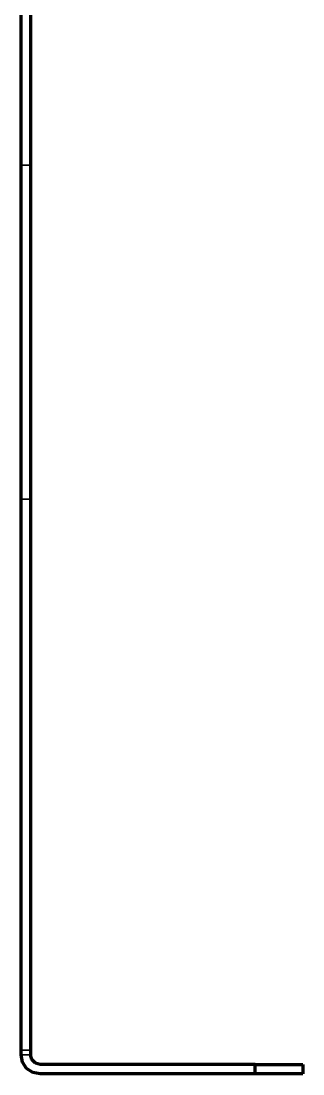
# Model space of a CAD drawing. Header units: millimetres. Extents: x 0 to 420, y 0 to 297.
# Drawn here: x 242 to 247.9, y 208.91 to 230.97 of the extents above; entities that cross this region are included whole.
import ezdxf

# ---------------------------------------------------------------- set-up
doc = ezdxf.new("R2010")
doc.units = ezdxf.units.MM
doc.linetypes.add('DASHED', pattern=[1.524, 1.27, -0.254])

msp = doc.modelspace()

# ---------------------------------------------------------------- linework, layer by layer
at = {"color": 1, "lineweight": 70}
for p, q in [((242, 209.31), (242, 243.749)), ((242.2, 243.749), (242.2, 209.31)), ((242.03, 209.156), (242, 209.31)), ((242.117, 209.027), (242.03, 209.156)), ((242.227, 209.21), (242.2, 209.31)), ((242.3, 209.136), (242.227, 209.21)), ((242.4, 209.11), (242.3, 209.136)), ((242.247, 208.94), (242.117, 209.027)), ((242.4, 208.91), (242.247, 208.94)), ((246.9, 209.11), (242.4, 209.11)), ((246.9, 208.91), (242.4, 208.91)), ((246.9, 209.11), (247.012, 209.11)), ((246.9, 208.91), (246.9, 209.11)), ((247.012, 208.91), (246.9, 208.91)), ((247.012, 209.11), (247.123, 209.11)), ((247.123, 208.91), (247.012, 208.91)), ((247.123, 209.11), (247.23, 209.11)), ((247.23, 208.91), (247.123, 208.91)), ((247.23, 209.11), (247.334, 209.11)), ((247.334, 208.91), (247.23, 208.91)), ((247.334, 209.11), (247.432, 209.11)), ((247.432, 208.91), (247.334, 208.91)), ((247.432, 209.11), (247.523, 209.11)), ((247.523, 208.91), (247.432, 208.91)), ((247.523, 209.11), (247.607, 209.11)), ((247.607, 208.91), (247.523, 208.91)), ((247.607, 209.11), (247.682, 209.11)), ((247.682, 208.91), (247.607, 208.91)), ((247.682, 209.11), (247.747, 209.11)), ((247.747, 208.91), (247.682, 208.91)), ((247.747, 209.11), (247.801, 209.11)), ((247.801, 208.91), (247.747, 208.91)), ((247.801, 209.11), (247.844, 209.11)), ((247.844, 208.91), (247.801, 208.91)), ((247.844, 209.11), (247.875, 209.11)), ((247.875, 208.91), (247.844, 208.91)), ((247.875, 209.11), (247.894, 209.11)), ((247.894, 208.91), (247.875, 208.91)), ((247.894, 209.11), (247.9, 209.11)), ((247.9, 208.91), (247.894, 208.91)), ((247.9, 209.11), (247.9, 208.91))]:
    msp.add_line(p, q, dxfattribs=at)
at = {"color": 5, "linetype": 'DASHED', "lineweight": 35}
for p, q in [((242, 243.749), (242, 209.31)), ((242.2, 243.749), (242.2, 209.31)), ((242, 227.949), (242.2, 227.949)), ((242, 227.949), (242, 227.861)), ((242, 227.949), (242.2, 227.949)), ((242, 227.861), (242, 227.949)), ((242, 227.949), (242.2, 227.949)), ((242, 227.949), (242, 227.861)), ((242, 227.949), (242.2, 227.949)), ((242, 227.861), (242, 227.949)), ((242, 227.949), (242.2, 227.949)), ((242, 227.949), (242, 227.861)), ((242, 227.949), (242.2, 227.949)), ((242, 227.861), (242, 227.949)), ((242, 227.949), (242.2, 227.949)), ((242, 227.949), (242, 227.861)), ((242, 227.949), (242.2, 227.949)), ((242, 227.861), (242, 227.949)), ((242.2, 227.861), (242.2, 227.949)), ((242.2, 227.949), (242.2, 227.861)), ((242.2, 227.861), (242.2, 227.949)), ((242.2, 227.949), (242.2, 227.861)), ((242.2, 227.861), (242.2, 227.949)), ((242.2, 227.949), (242.2, 227.861)), ((242.2, 227.861), (242.2, 227.949)), ((242.2, 227.949), (242.2, 227.861)), ((242, 227.861), (242, 227.603)), ((242, 227.603), (242, 227.861)), ((242, 227.861), (242, 227.603)), ((242, 227.603), (242, 227.861)), ((242, 227.861), (242, 227.603)), ((242, 227.603), (242, 227.861)), ((242, 227.861), (242, 227.603)), ((242, 227.603), (242, 227.861)), ((242.2, 227.603), (242.2, 227.861)), ((242.2, 227.861), (242.2, 227.603)), ((242.2, 227.603), (242.2, 227.861)), ((242.2, 227.861), (242.2, 227.603)), ((242.2, 227.603), (242.2, 227.861)), ((242.2, 227.861), (242.2, 227.603)), ((242.2, 227.603), (242.2, 227.861)), ((242.2, 227.861), (242.2, 227.603)), ((242, 227.603), (242, 227.186)), ((242, 227.186), (242, 227.603)), ((242, 227.603), (242, 227.186)), ((242, 227.186), (242, 227.603)), ((242, 227.603), (242, 227.186)), ((242, 227.186), (242, 227.603)), ((242, 227.603), (242, 227.186)), ((242, 227.186), (242, 227.603)), ((242.2, 227.186), (242.2, 227.603)), ((242.2, 227.603), (242.2, 227.186)), ((242.2, 227.186), (242.2, 227.603)), ((242.2, 227.603), (242.2, 227.186)), ((242.2, 227.186), (242.2, 227.603)), ((242.2, 227.603), (242.2, 227.186)), ((242.2, 227.186), (242.2, 227.603)), ((242.2, 227.603), (242.2, 227.186)), ((242, 227.186), (242, 226.631)), ((242, 226.631), (242, 227.186)), ((242, 227.186), (242, 226.631)), ((242, 226.631), (242, 227.186)), ((242, 227.186), (242, 226.631)), ((242, 226.631), (242, 227.186)), ((242, 227.186), (242, 226.631)), ((242, 226.631), (242, 227.186)), ((242.2, 226.631), (242.2, 227.186)), ((242.2, 227.186), (242.2, 226.631)), ((242.2, 226.631), (242.2, 227.186)), ((242.2, 227.186), (242.2, 226.631)), ((242.2, 226.631), (242.2, 227.186)), ((242.2, 227.186), (242.2, 226.631)), ((242.2, 226.631), (242.2, 227.186)), ((242.2, 227.186), (242.2, 226.631)), ((242, 226.631), (242, 225.968)), ((242, 225.968), (242, 226.631)), ((242, 226.631), (242, 225.968)), ((242, 225.968), (242, 226.631)), ((242, 226.631), (242, 225.968)), ((242, 225.968), (242, 226.631)), ((242, 226.631), (242, 225.968)), ((242, 225.968), (242, 226.631)), ((242.2, 225.968), (242.2, 226.631)), ((242.2, 226.631), (242.2, 225.968)), ((242.2, 225.968), (242.2, 226.631)), ((242.2, 226.631), (242.2, 225.968)), ((242.2, 225.968), (242.2, 226.631)), ((242.2, 226.631), (242.2, 225.968)), ((242.2, 225.968), (242.2, 226.631)), ((242.2, 226.631), (242.2, 225.968)), ((242, 225.968), (242, 225.228)), ((242, 225.228), (242, 225.968)), ((242, 225.968), (242, 225.228)), ((242, 225.228), (242, 225.968)), ((242, 225.968), (242, 225.228)), ((242, 225.228), (242, 225.968)), ((242, 225.968), (242, 225.228)), ((242, 225.228), (242, 225.968)), ((242.2, 225.228), (242.2, 225.968)), ((242.2, 225.968), (242.2, 225.228)), ((242.2, 225.228), (242.2, 225.968)), ((242.2, 225.968), (242.2, 225.228)), ((242.2, 225.228), (242.2, 225.968)), ((242.2, 225.968), (242.2, 225.228)), ((242.2, 225.228), (242.2, 225.968)), ((242.2, 225.968), (242.2, 225.228)), ((242, 225.228), (242, 224.449)), ((242, 224.449), (242, 225.228)), ((242, 225.228), (242, 224.449)), ((242, 224.449), (242, 225.228)), ((242, 225.228), (242, 224.449)), ((242, 224.449), (242, 225.228)), ((242, 225.228), (242, 224.449)), ((242, 224.449), (242, 225.228)), ((242.2, 224.449), (242.2, 225.228)), ((242.2, 225.228), (242.2, 224.449)), ((242.2, 224.449), (242.2, 225.228)), ((242.2, 225.228), (242.2, 224.449)), ((242.2, 224.449), (242.2, 225.228)), ((242.2, 225.228), (242.2, 224.449)), ((242.2, 224.449), (242.2, 225.228)), ((242.2, 225.228), (242.2, 224.449)), ((242, 224.449), (242, 223.67)), ((242, 223.67), (242, 224.449)), ((242, 224.449), (242, 223.67)), ((242, 223.67), (242, 224.449)), ((242, 224.449), (242, 223.67)), ((242, 223.67), (242, 224.449)), ((242, 224.449), (242, 223.67)), ((242, 223.67), (242, 224.449)), ((242.2, 223.67), (242.2, 224.449)), ((242.2, 224.449), (242.2, 223.67)), ((242.2, 223.67), (242.2, 224.449)), ((242.2, 224.449), (242.2, 223.67)), ((242.2, 223.67), (242.2, 224.449)), ((242.2, 224.449), (242.2, 223.67)), ((242.2, 223.67), (242.2, 224.449)), ((242.2, 224.449), (242.2, 223.67)), ((242, 223.67), (242, 222.931)), ((242, 222.931), (242, 223.67)), ((242, 223.67), (242, 222.931)), ((242, 222.931), (242, 223.67)), ((242, 223.67), (242, 222.931)), ((242, 222.931), (242, 223.67)), ((242, 223.67), (242, 222.931)), ((242, 222.931), (242, 223.67)), ((242.2, 222.931), (242.2, 223.67)), ((242.2, 223.67), (242.2, 222.931)), ((242.2, 222.931), (242.2, 223.67)), ((242.2, 223.67), (242.2, 222.931)), ((242.2, 222.931), (242.2, 223.67)), ((242.2, 223.67), (242.2, 222.931)), ((242.2, 222.931), (242.2, 223.67)), ((242.2, 223.67), (242.2, 222.931)), ((242, 222.931), (242, 222.267)), ((242, 222.267), (242, 222.931)), ((242, 222.931), (242, 222.267)), ((242, 222.267), (242, 222.931)), ((242, 222.931), (242, 222.267)), ((242, 222.267), (242, 222.931)), ((242, 222.931), (242, 222.267)), ((242, 222.267), (242, 222.931)), ((242.2, 222.267), (242.2, 222.931)), ((242.2, 222.931), (242.2, 222.267)), ((242.2, 222.267), (242.2, 222.931)), ((242.2, 222.931), (242.2, 222.267)), ((242.2, 222.267), (242.2, 222.931)), ((242.2, 222.931), (242.2, 222.267)), ((242.2, 222.267), (242.2, 222.931)), ((242.2, 222.931), (242.2, 222.267)), ((242, 222.267), (242, 221.713)), ((242, 221.713), (242, 222.267)), ((242, 222.267), (242, 221.713)), ((242, 221.713), (242, 222.267)), ((242, 222.267), (242, 221.713)), ((242, 221.713), (242, 222.267)), ((242, 222.267), (242, 221.713)), ((242, 221.713), (242, 222.267)), ((242.2, 221.713), (242.2, 222.267)), ((242.2, 222.267), (242.2, 221.713)), ((242.2, 221.713), (242.2, 222.267)), ((242.2, 222.267), (242.2, 221.713)), ((242.2, 221.713), (242.2, 222.267)), ((242.2, 222.267), (242.2, 221.713)), ((242.2, 221.713), (242.2, 222.267)), ((242.2, 222.267), (242.2, 221.713)), ((242, 221.713), (242, 221.296)), ((242, 221.296), (242, 221.713)), ((242, 221.713), (242, 221.296)), ((242, 221.296), (242, 221.713)), ((242, 221.713), (242, 221.296)), ((242, 221.296), (242, 221.713)), ((242, 221.713), (242, 221.296)), ((242, 221.296), (242, 221.713)), ((242.2, 221.296), (242.2, 221.713)), ((242.2, 221.713), (242.2, 221.296)), ((242.2, 221.296), (242.2, 221.713)), ((242.2, 221.713), (242.2, 221.296)), ((242.2, 221.296), (242.2, 221.713)), ((242.2, 221.713), (242.2, 221.296)), ((242.2, 221.296), (242.2, 221.713)), ((242.2, 221.713), (242.2, 221.296)), ((242, 221.296), (242, 221.037)), ((242, 221.037), (242, 221.296)), ((242, 221.296), (242, 221.037)), ((242, 221.037), (242, 221.296)), ((242, 221.296), (242, 221.037)), ((242, 221.037), (242, 221.296)), ((242, 221.296), (242, 221.037)), ((242, 221.037), (242, 221.296)), ((242.2, 221.037), (242.2, 221.296)), ((242.2, 221.296), (242.2, 221.037)), ((242.2, 221.037), (242.2, 221.296)), ((242.2, 221.296), (242.2, 221.037)), ((242.2, 221.037), (242.2, 221.296)), ((242.2, 221.296), (242.2, 221.037)), ((242.2, 221.037), (242.2, 221.296)), ((242.2, 221.296), (242.2, 221.037)), ((242, 221.037), (242, 220.949)), ((242, 220.949), (242, 221.037)), ((242, 221.037), (242, 220.949)), ((242, 220.949), (242, 221.037)), ((242, 221.037), (242, 220.949)), ((242, 220.949), (242, 221.037)), ((242, 221.037), (242, 220.949)), ((242, 220.949), (242, 221.037)), ((242.2, 220.949), (242.2, 221.037)), ((242.2, 221.037), (242.2, 220.949)), ((242.2, 220.949), (242.2, 221.037)), ((242.2, 221.037), (242.2, 220.949)), ((242.2, 220.949), (242.2, 221.037)), ((242.2, 221.037), (242.2, 220.949)), ((242.2, 220.949), (242.2, 221.037)), ((242.2, 221.037), (242.2, 220.949)), ((242, 220.949), (242.2, 220.949)), ((242, 220.949), (242.2, 220.949)), ((242, 220.949), (242.2, 220.949)), ((242, 220.949), (242.2, 220.949)), ((242, 220.949), (242.2, 220.949)), ((242, 220.949), (242.2, 220.949)), ((242, 220.949), (242.2, 220.949)), ((242, 220.949), (242.2, 220.949)), ((242, 209.41), (242, 209.31)), ((242.2, 209.41), (242, 209.41)), ((242, 209.31), (242, 209.41)), ((242.2, 209.41), (242, 209.41)), ((242, 209.31), (242, 209.41)), ((242, 209.41), (242, 209.31)), ((242.2, 209.41), (242, 209.41)), ((242.2, 209.41), (242, 209.41)), ((242.2, 209.31), (242.2, 209.41)), ((242.2, 209.41), (242.2, 209.31)), ((242.2, 209.31), (242.2, 209.41)), ((242.2, 209.41), (242.2, 209.31)), ((242, 209.31), (242.03, 209.156)), ((242, 209.31), (242.2, 209.31)), ((242.2, 209.31), (242, 209.31)), ((242, 209.31), (242.03, 209.156)), ((242.03, 209.156), (242, 209.31)), ((242.03, 209.156), (242.117, 209.027)), ((242.03, 209.156), (242.117, 209.027)), ((242.117, 209.027), (242.03, 209.156)), ((242.227, 209.21), (242.2, 209.31)), ((242.227, 209.21), (242.2, 209.31)), ((242.227, 209.21), (242.2, 209.31)), ((242.3, 209.136), (242.227, 209.21)), ((242.3, 209.136), (242.227, 209.21)), ((242.3, 209.136), (242.227, 209.21)), ((242.4, 209.11), (242.3, 209.136)), ((242.4, 209.11), (242.3, 209.136)), ((242.4, 209.11), (242.3, 209.136)), ((242.117, 209.027), (242.247, 208.94)), ((242.117, 209.027), (242.247, 208.94)), ((242.247, 208.94), (242.117, 209.027)), ((242.247, 208.94), (242.4, 208.91)), ((242.247, 208.94), (242.4, 208.91)), ((242.4, 208.91), (242.247, 208.94)), ((246.9, 209.11), (242.4, 209.11)), ((246.9, 209.11), (242.4, 209.11)), ((246.9, 209.11), (242.4, 209.11)), ((242.4, 208.91), (246.9, 208.91)), ((242.4, 208.91), (246.9, 208.91)), ((246.9, 208.91), (242.4, 208.91)), ((245.454, 209.11), (245.45, 209.11)), ((245.45, 209.11), (245.468, 209.11)), ((245.454, 209.11), (245.45, 209.11)), ((245.45, 209.11), (245.468, 209.11)), ((245.468, 208.91), (245.45, 208.91)), ((245.45, 208.91), (245.454, 208.91)), ((245.468, 208.91), (245.45, 208.91)), ((245.45, 208.91), (245.454, 208.91)), ((245.468, 209.11), (245.454, 209.11)), ((245.468, 209.11), (245.454, 209.11)), ((245.454, 208.91), (245.468, 208.91)), ((245.454, 208.91), (245.468, 208.91)), ((245.489, 209.11), (245.468, 209.11)), ((245.468, 209.11), (245.519, 209.11)), ((245.489, 209.11), (245.468, 209.11)), ((245.468, 209.11), (245.519, 209.11)), ((245.519, 208.91), (245.468, 208.91)), ((245.468, 208.91), (245.489, 208.91)), ((245.519, 208.91), (245.468, 208.91)), ((245.468, 208.91), (245.489, 208.91)), ((245.519, 209.11), (245.489, 209.11)), ((245.519, 209.11), (245.489, 209.11)), ((245.489, 208.91), (245.519, 208.91)), ((245.489, 208.91), (245.519, 208.91)), ((245.557, 209.11), (245.519, 209.11)), ((245.519, 209.11), (245.603, 209.11)), ((245.557, 209.11), (245.519, 209.11)), ((245.519, 209.11), (245.603, 209.11)), ((245.603, 208.91), (245.519, 208.91)), ((245.519, 208.91), (245.557, 208.91)), ((245.603, 208.91), (245.519, 208.91)), ((245.519, 208.91), (245.557, 208.91)), ((245.603, 209.11), (245.557, 209.11)), ((245.603, 209.11), (245.557, 209.11)), ((245.557, 208.91), (245.603, 208.91)), ((245.557, 208.91), (245.603, 208.91)), ((245.655, 209.11), (245.603, 209.11)), ((245.603, 209.11), (245.714, 209.11)), ((245.655, 209.11), (245.603, 209.11)), ((245.603, 209.11), (245.714, 209.11)), ((245.714, 208.91), (245.603, 208.91)), ((245.603, 208.91), (245.655, 208.91)), ((245.714, 208.91), (245.603, 208.91)), ((245.603, 208.91), (245.655, 208.91)), ((245.714, 209.11), (245.655, 209.11)), ((245.714, 209.11), (245.655, 209.11)), ((245.655, 208.91), (245.714, 208.91)), ((245.655, 208.91), (245.714, 208.91)), ((245.778, 209.11), (245.714, 209.11)), ((245.714, 209.11), (245.846, 209.11)), ((245.778, 209.11), (245.714, 209.11)), ((245.714, 209.11), (245.846, 209.11)), ((245.846, 208.91), (245.714, 208.91)), ((245.714, 208.91), (245.778, 208.91)), ((245.846, 208.91), (245.714, 208.91)), ((245.714, 208.91), (245.778, 208.91)), ((245.846, 209.11), (245.778, 209.11)), ((245.846, 209.11), (245.778, 209.11)), ((245.778, 208.91), (245.846, 208.91)), ((245.778, 208.91), (245.846, 208.91)), ((245.919, 209.11), (245.846, 209.11)), ((245.846, 209.11), (245.994, 209.11)), ((245.919, 209.11), (245.846, 209.11)), ((245.846, 209.11), (245.994, 209.11)), ((245.994, 208.91), (245.846, 208.91)), ((245.846, 208.91), (245.919, 208.91)), ((245.994, 208.91), (245.846, 208.91)), ((245.846, 208.91), (245.919, 208.91)), ((245.994, 209.11), (245.919, 209.11)), ((245.994, 209.11), (245.919, 209.11)), ((245.919, 208.91), (245.994, 208.91)), ((245.919, 208.91), (245.994, 208.91)), ((246.072, 209.11), (245.994, 209.11)), ((245.994, 209.11), (246.15, 209.11)), ((246.072, 209.11), (245.994, 209.11)), ((245.994, 209.11), (246.15, 209.11)), ((246.15, 208.91), (245.994, 208.91)), ((245.994, 208.91), (246.072, 208.91)), ((246.15, 208.91), (245.994, 208.91)), ((245.994, 208.91), (246.072, 208.91)), ((246.15, 209.11), (246.072, 209.11)), ((246.15, 209.11), (246.072, 209.11)), ((246.072, 208.91), (246.15, 208.91)), ((246.072, 208.91), (246.15, 208.91)), ((246.15, 209.11), (246.306, 209.11)), ((246.228, 209.11), (246.15, 209.11)), ((246.15, 209.11), (246.306, 209.11)), ((246.228, 209.11), (246.15, 209.11)), ((246.15, 208.91), (246.228, 208.91)), ((246.306, 208.91), (246.15, 208.91)), ((246.15, 208.91), (246.228, 208.91)), ((246.306, 208.91), (246.15, 208.91)), ((246.306, 209.11), (246.228, 209.11)), ((246.306, 209.11), (246.228, 209.11)), ((246.228, 208.91), (246.306, 208.91)), ((246.228, 208.91), (246.306, 208.91)), ((246.306, 209.11), (246.454, 209.11)), ((246.381, 209.11), (246.306, 209.11)), ((246.306, 209.11), (246.454, 209.11)), ((246.381, 209.11), (246.306, 209.11)), ((246.306, 208.91), (246.381, 208.91)), ((246.454, 208.91), (246.306, 208.91)), ((246.306, 208.91), (246.381, 208.91)), ((246.454, 208.91), (246.306, 208.91)), ((246.454, 209.11), (246.381, 209.11)), ((246.454, 209.11), (246.381, 209.11)), ((246.381, 208.91), (246.454, 208.91)), ((246.381, 208.91), (246.454, 208.91)), ((246.454, 209.11), (246.586, 209.11)), ((246.522, 209.11), (246.454, 209.11)), ((246.454, 209.11), (246.586, 209.11)), ((246.522, 209.11), (246.454, 209.11)), ((246.454, 208.91), (246.522, 208.91)), ((246.586, 208.91), (246.454, 208.91)), ((246.454, 208.91), (246.522, 208.91)), ((246.586, 208.91), (246.454, 208.91)), ((246.586, 209.11), (246.522, 209.11)), ((246.586, 209.11), (246.522, 209.11)), ((246.522, 208.91), (246.586, 208.91)), ((246.522, 208.91), (246.586, 208.91)), ((246.586, 209.11), (246.697, 209.11)), ((246.645, 209.11), (246.586, 209.11)), ((246.586, 209.11), (246.697, 209.11)), ((246.645, 209.11), (246.586, 209.11)), ((246.586, 208.91), (246.645, 208.91)), ((246.697, 208.91), (246.586, 208.91)), ((246.586, 208.91), (246.645, 208.91)), ((246.697, 208.91), (246.586, 208.91)), ((246.697, 209.11), (246.645, 209.11)), ((246.697, 209.11), (246.645, 209.11)), ((246.645, 208.91), (246.697, 208.91)), ((246.645, 208.91), (246.697, 208.91)), ((246.697, 209.11), (246.781, 209.11)), ((246.743, 209.11), (246.697, 209.11)), ((246.697, 209.11), (246.781, 209.11)), ((246.743, 209.11), (246.697, 209.11)), ((246.697, 208.91), (246.743, 208.91)), ((246.781, 208.91), (246.697, 208.91)), ((246.697, 208.91), (246.743, 208.91)), ((246.781, 208.91), (246.697, 208.91)), ((246.781, 209.11), (246.743, 209.11)), ((246.781, 209.11), (246.743, 209.11)), ((246.743, 208.91), (246.781, 208.91)), ((246.743, 208.91), (246.781, 208.91)), ((246.781, 209.11), (246.832, 209.11)), ((246.811, 209.11), (246.781, 209.11)), ((246.781, 209.11), (246.832, 209.11)), ((246.811, 209.11), (246.781, 209.11)), ((246.781, 208.91), (246.811, 208.91)), ((246.832, 208.91), (246.781, 208.91)), ((246.781, 208.91), (246.811, 208.91)), ((246.832, 208.91), (246.781, 208.91)), ((246.832, 209.11), (246.811, 209.11)), ((246.832, 209.11), (246.811, 209.11)), ((246.811, 208.91), (246.832, 208.91)), ((246.811, 208.91), (246.832, 208.91)), ((246.832, 209.11), (246.85, 209.11)), ((246.846, 209.11), (246.832, 209.11)), ((246.832, 209.11), (246.85, 209.11)), ((246.846, 209.11), (246.832, 209.11)), ((246.832, 208.91), (246.846, 208.91)), ((246.85, 208.91), (246.832, 208.91)), ((246.832, 208.91), (246.846, 208.91)), ((246.85, 208.91), (246.832, 208.91)), ((246.85, 209.11), (246.846, 209.11)), ((246.85, 209.11), (246.846, 209.11)), ((246.846, 208.91), (246.85, 208.91)), ((246.846, 208.91), (246.85, 208.91)), ((246.9, 209.11), (247.012, 209.11)), ((247.012, 209.11), (246.9, 209.11)), ((247.012, 209.11), (246.9, 209.11)), ((247.012, 208.91), (246.9, 208.91)), ((246.9, 208.91), (247.012, 208.91)), ((246.9, 208.91), (247.012, 208.91)), ((247.012, 209.11), (247.123, 209.11)), ((247.123, 209.11), (247.012, 209.11)), ((247.123, 209.11), (247.012, 209.11)), ((247.123, 208.91), (247.012, 208.91)), ((247.012, 208.91), (247.123, 208.91)), ((247.012, 208.91), (247.123, 208.91)), ((247.123, 209.11), (247.23, 209.11)), ((247.23, 209.11), (247.123, 209.11)), ((247.23, 209.11), (247.123, 209.11)), ((247.23, 208.91), (247.123, 208.91)), ((247.123, 208.91), (247.23, 208.91)), ((247.123, 208.91), (247.23, 208.91)), ((247.23, 209.11), (247.334, 209.11)), ((247.334, 209.11), (247.23, 209.11)), ((247.334, 209.11), (247.23, 209.11)), ((247.334, 208.91), (247.23, 208.91)), ((247.23, 208.91), (247.334, 208.91)), ((247.23, 208.91), (247.334, 208.91)), ((247.334, 209.11), (247.432, 209.11)), ((247.432, 209.11), (247.334, 209.11)), ((247.432, 209.11), (247.334, 209.11)), ((247.432, 208.91), (247.334, 208.91)), ((247.334, 208.91), (247.432, 208.91)), ((247.334, 208.91), (247.432, 208.91)), ((247.432, 209.11), (247.523, 209.11)), ((247.523, 209.11), (247.432, 209.11)), ((247.523, 209.11), (247.432, 209.11)), ((247.523, 208.91), (247.432, 208.91)), ((247.432, 208.91), (247.523, 208.91)), ((247.432, 208.91), (247.523, 208.91)), ((247.523, 209.11), (247.607, 209.11)), ((247.607, 209.11), (247.523, 209.11)), ((247.607, 209.11), (247.523, 209.11)), ((247.607, 208.91), (247.523, 208.91)), ((247.523, 208.91), (247.607, 208.91)), ((247.523, 208.91), (247.607, 208.91)), ((247.607, 209.11), (247.682, 209.11)), ((247.682, 209.11), (247.607, 209.11)), ((247.682, 209.11), (247.607, 209.11)), ((247.682, 208.91), (247.607, 208.91)), ((247.607, 208.91), (247.682, 208.91)), ((247.607, 208.91), (247.682, 208.91)), ((247.682, 209.11), (247.747, 209.11)), ((247.747, 209.11), (247.682, 209.11)), ((247.747, 209.11), (247.682, 209.11)), ((247.747, 208.91), (247.682, 208.91)), ((247.682, 208.91), (247.747, 208.91)), ((247.682, 208.91), (247.747, 208.91)), ((247.747, 209.11), (247.801, 209.11)), ((247.801, 209.11), (247.747, 209.11)), ((247.801, 209.11), (247.747, 209.11)), ((247.801, 208.91), (247.747, 208.91)), ((247.747, 208.91), (247.801, 208.91)), ((247.747, 208.91), (247.801, 208.91)), ((247.801, 209.11), (247.844, 209.11)), ((247.844, 209.11), (247.801, 209.11)), ((247.844, 209.11), (247.801, 209.11)), ((247.844, 208.91), (247.801, 208.91)), ((247.801, 208.91), (247.844, 208.91)), ((247.801, 208.91), (247.844, 208.91)), ((247.844, 209.11), (247.875, 209.11)), ((247.875, 209.11), (247.844, 209.11)), ((247.875, 209.11), (247.844, 209.11)), ((247.875, 208.91), (247.844, 208.91)), ((247.844, 208.91), (247.875, 208.91)), ((247.844, 208.91), (247.875, 208.91)), ((247.875, 209.11), (247.894, 209.11)), ((247.894, 209.11), (247.875, 209.11)), ((247.894, 209.11), (247.875, 209.11)), ((247.894, 208.91), (247.875, 208.91)), ((247.875, 208.91), (247.894, 208.91)), ((247.875, 208.91), (247.894, 208.91)), ((247.894, 209.11), (247.9, 209.11)), ((247.9, 209.11), (247.894, 209.11)), ((247.9, 209.11), (247.894, 209.11)), ((247.9, 208.91), (247.894, 208.91)), ((247.894, 208.91), (247.9, 208.91)), ((247.894, 208.91), (247.9, 208.91)), ((247.9, 209.11), (247.9, 208.91)), ((247.9, 208.91), (247.9, 209.11)), ((247.9, 208.91), (247.9, 209.11))]:
    msp.add_line(p, q, dxfattribs=at)

doc.saveas('drawing.dxf')
